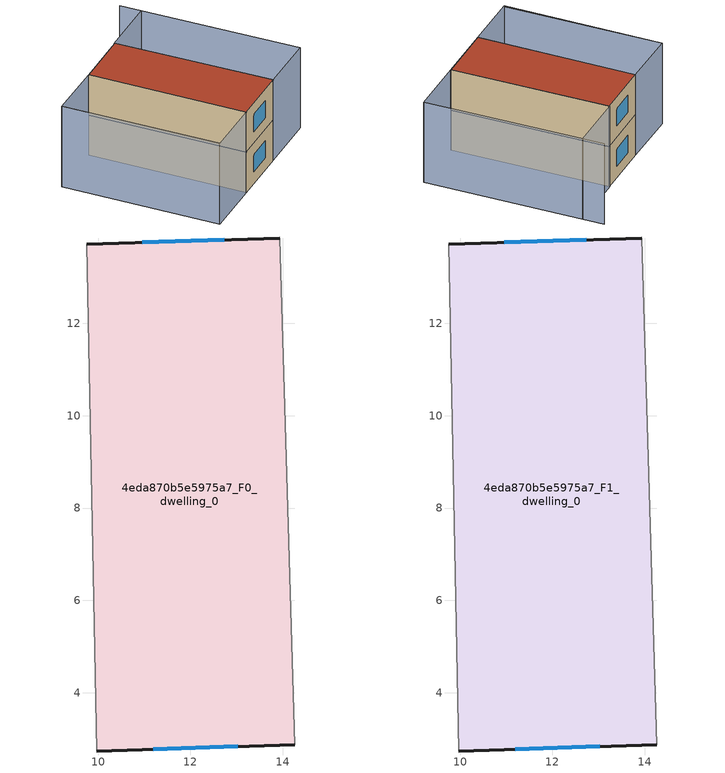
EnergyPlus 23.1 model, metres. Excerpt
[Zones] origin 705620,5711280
4eda870b5e5975a7_F0_dwelling_0
 floor ground (EU_floor_Construction): 13.93,13.85 14.26,2.88 9.97,2.74 9.76,13.71 z0
 wall outside (EU_wall_Construction): 13.93,13.85 9.76,13.71 / 9.97,2.74 14.26,2.88 z0:3
 wall adiabatic (EU_wall_Construction): 9.76,13.71 9.97,2.74 / 14.26,2.88 13.93,13.85 z0:3
 window (EU_Window_Construction): 12.73,13.81 10.96,13.75 / 11.2,2.78 13.03,2.84 z0.86:2.14
4eda870b5e5975a7_F1_dwelling_0
 floor to 4eda870b5e5975a7_F0_dwelling_0 (EU_floor_Construction): 13.93,13.85 14.26,2.88 9.97,2.74 9.76,13.71 z3
 wall outside (EU_wall_Construction): 13.93,13.85 9.76,13.71 / 9.97,2.74 14.26,2.88 z3:6
 wall adiabatic (EU_wall_Construction): 9.76,13.71 9.97,2.74 / 14.26,2.88 13.93,13.85 z3:6
 window (EU_Window_Construction): 12.73,13.81 10.96,13.75 / 11.2,2.78 13.03,2.84 z3.86:5.14
 roof outside (EU_roof_Construction): 14.26,2.88 13.93,13.85 9.76,13.71 9.97,2.74 z6
shading: 5.62,13.62 5.88,2.68 / 9.76,13.71 9.97,2.74 / 9.97,2.74 5.82,2.66 / 5.82,2.66 5.61,13.63 / 5.61,13.63 9.76,13.71 / 18.18,14 18.48,2.97 / 18.48,2.97 14.24,2.85 / 14.24,2.85 13.93,13.88 / 13.93,13.88 18.18,14 / 18.48,2.97 18.12,15.48 z0:6
[Building]
EU S2 Campaign: North Axis=0; Terrain=City; Solar Distribution=FullExterior
[Site:Location]
London: Latitude=51.5; Longitude=-0.5; Time Zone=0; Elevation=25
[SizingPeriod:WeatherFileDays]
AnnualSizingPeriod: Begin Month=1; Begin Day of Month=1; End Month=12; End Day of Month=31; Day of Week for Start Day=Monday; Use Weather File Daylight Saving Period=No; Use Weather File Rain and Snow Indicators=No
[MATERIAL]
EU_InternalMass_Material: Roughness=MediumRough; Thickness=0.1; Conductivity=1; Density=1800; Specific Heat=900; Thermal Absorptance=0.9; Solar Absorptance=0.7; Visible Absorptance=0.7
[MATERIAL:NOMASS] Roughness=MediumRough; Thermal Absorptance=0.9; Solar Absorptance=0.7; Visible Absorptance=0.7
Name | Thermal Resistance
EU_wall_NoMass | 3.33993
EU_roof_NoMass | 5.24846
EU_floor_NoMass | 4.08214
[WINDOWMATERIAL:SIMPLEGLAZINGSYSTEM]
EU_Window_SimpleGlazing: UFactor=1.72386; Solar Heat Gain Coefficient=0.72; Visible Transmittance=0.72
[CONSTRUCTION]
EU_wall_Construction: EU_wall_NoMass
EU_roof_Construction: EU_roof_NoMass
EU_floor_Construction: EU_floor_NoMass
EU_Window_Construction: EU_Window_SimpleGlazing
EU_InternalMass_Construction: EU_InternalMass_Material
[ZONE] Type=1; Multiplier=1; Ceiling Height=autocalculate; Volume=139.274; Floor Area=autocalculate; Part of Total Floor Area=Yes
4eda870b5e5975a7_F0_dwelling_0; 4eda870b5e5975a7_F1_dwelling_0
[INTERNALMASS] Construction=EU_InternalMass_Construction; Surface Area=46.4247
Name | Zone or ZoneList
4eda870b5e5975a7_F0_dwelling_0_EU_InternalMass | 4eda870b5e5975a7_F0_dwelling_0
4eda870b5e5975a7_F1_dwelling_0_EU_InternalMass | 4eda870b5e5975a7_F1_dwelling_0
[OTHEREQUIPMENT] Fuel Type=Electricity; Design Level Calculation Method=Watts/Area; Power per Zone Floor Area=1; Fraction Latent=0; Fraction Radiant=0; Fraction Lost=0; Carbon Dioxide Generation Rate=0; EndUse Subcategory=EU_Step8_InternalGains
Name | Zone or ZoneList or Space or SpaceList | Schedule
EU_Step8_InternalGain_4eda870b5e5975a7_F0_dwelling_0_f000 | 4eda870b5e5975a7_F0_dwelling_0 | EU_Step8_GainSchedule_4eda870b5e5975a7_F0_dwelling_0_f000
EU_Step8_InternalGain_4eda870b5e5975a7_F1_dwelling_0_f000 | 4eda870b5e5975a7_F1_dwelling_0 | EU_Step8_GainSchedule_4eda870b5e5975a7_F1_dwelling_0_f000
[ZONEVENTILATION:DESIGNFLOWRATE] Schedule=EU_AlwaysOn; Design Flow Rate Calculation Method=AirChanges/Hour; Air Changes per Hour=0.453648; Ventilation Type=Natural; Fan Pressure Rise=0; Fan Total Efficiency=1; Constant Term Coefficient=1; Temperature Term Coefficient=0; Velocity Term Coefficient=0; Velocity Squared Term Coefficient=0; Minimum Indoor Temperature=-100; Maximum Indoor Temperature=100; Delta Temperature=-100; Minimum Outdoor Temperature=-100; Maximum Outdoor Temperature=100; Maximum Wind Speed=40
Name | Zone or ZoneList or Space or SpaceList
EU_ConstantAir_4eda870b5e5975a7_F0_dwelling_0 | 4eda870b5e5975a7_F0_dwelling_0
EU_ConstantAir_4eda870b5e5975a7_F1_dwelling_0 | 4eda870b5e5975a7_F1_dwelling_0
[HVACTEMPLATE:THERMOSTAT] Constant Heating Setpoint=20; Constant Cooling Setpoint=50
EU_HeatOnly_4eda870b5e5975a7_F0_dwelling_0; EU_HeatOnly_4eda870b5e5975a7_F1_dwelling_0
[HVACTEMPLATE:ZONE:IDEALLOADSAIRSYSTEM] System Availability Schedule=EU_AlwaysOn; Maximum Heating Supply Air Temperature=50; Minimum Cooling Supply Air Temperature=13; Maximum Heating Supply Air Humidity Ratio=0.0156; Minimum Cooling Supply Air Humidity Ratio=0.0077; Heating Limit=NoLimit; Cooling Limit=NoLimit; Heating Availability Schedule=EU_AlwaysOn; Cooling Availability Schedule=EU_CoolingOff; Dehumidification Control Type=ConstantSensibleHeatRatio; Cooling Sensible Heat Ratio=0.7; Dehumidification Setpoint=60; Humidification Control Type=None; Humidification Setpoint=30; Outdoor Air Method=None; Outdoor Air Flow Rate per Person=0.00944; Outdoor Air Flow Rate per Zone Floor Area=0; Outdoor Air Flow Rate per Zone=0; Demand Controlled Ventilation Type=None; Outdoor Air Economizer Type=NoEconomizer; Heat Recovery Type=None; Sensible Heat Recovery Effectiveness=0.7; Latent Heat Recovery Effectiveness=0.65
Name | Template Thermostat
4eda870b5e5975a7_F0_dwelling_0 | EU_HeatOnly_4eda870b5e5975a7_F0_dwelling_0
4eda870b5e5975a7_F1_dwelling_0 | EU_HeatOnly_4eda870b5e5975a7_F1_dwelling_0
[SIZING:ZONE] Zone Cooling Design Supply Air Temperature Input Method=SupplyAirTemperature; Zone Cooling Design Supply Air Temperature=13; Zone Heating Design Supply Air Temperature Input Method=SupplyAirTemperature; Zone Heating Design Supply Air Temperature=50; Zone Cooling Design Supply Air Humidity Ratio=0.008; Zone Heating Design Supply Air Humidity Ratio=0.008; Cooling Design Air Flow Method=DesignDay; Cooling Design Air Flow Rate=0; Cooling Minimum Air Flow per Zone Floor Area=0.000762; Cooling Minimum Air Flow=0; Cooling Minimum Air Flow Fraction=0.2; Heating Design Air Flow Method=DesignDay; Heating Design Air Flow Rate=0; Heating Maximum Air Flow per Zone Floor Area=0.002032; Heating Maximum Air Flow=0.141576; Heating Maximum Air Flow Fraction=0.3; Account for Dedicated Outdoor Air System=No; Dedicated Outdoor Air System Control Strategy=NeutralSupplyAir; Dedicated Outdoor Air Low Setpoint Temperature for Design=autosize; Dedicated Outdoor Air High Setpoint Temperature for Design=autosize; Zone Load Sizing Method=Sensible Load Only No Latent Load; Zone Latent Cooling Design Supply Air Humidity Ratio Input Method=HumidityRatioDifference; Zone Cooling Design Supply Air Humidity Ratio Difference=0.005; Zone Latent Heating Design Supply Air Humidity Ratio Input Method=HumidityRatioDifference; Zone Humidification Design Supply Air Humidity Ratio Difference=0.005
4eda870b5e5975a7_F0_dwelling_0; 4eda870b5e5975a7_F1_dwelling_0
[SCHEDULE:CONSTANT]
Name | Hourly Value
EU_AlwaysOn | 1
EU_CoolingOff | 0
[SCHEDULE:FILE] Column Number=1; Rows to Skip at Top=0; Number of Hours of Data=8760; Column Separator=Comma; Interpolate to Timestep=No; Minutes per Item=60; Adjust Schedule for Daylight Savings=Yes
Name | File
EU_Step8_GainSchedule_4eda870b5e5975a7_F0_dwelling_0_f000 | ../../schedules/4eda870b5e5975a7/4eda870b5e5975a7_F0_dwelling_0_f000_gain.csv
EU_Step8_GainSchedule_4eda870b5e5975a7_F1_dwelling_0_f000 | ../../schedules/4eda870b5e5975a7/4eda870b5e5975a7_F1_dwelling_0_f000_gain.csv
